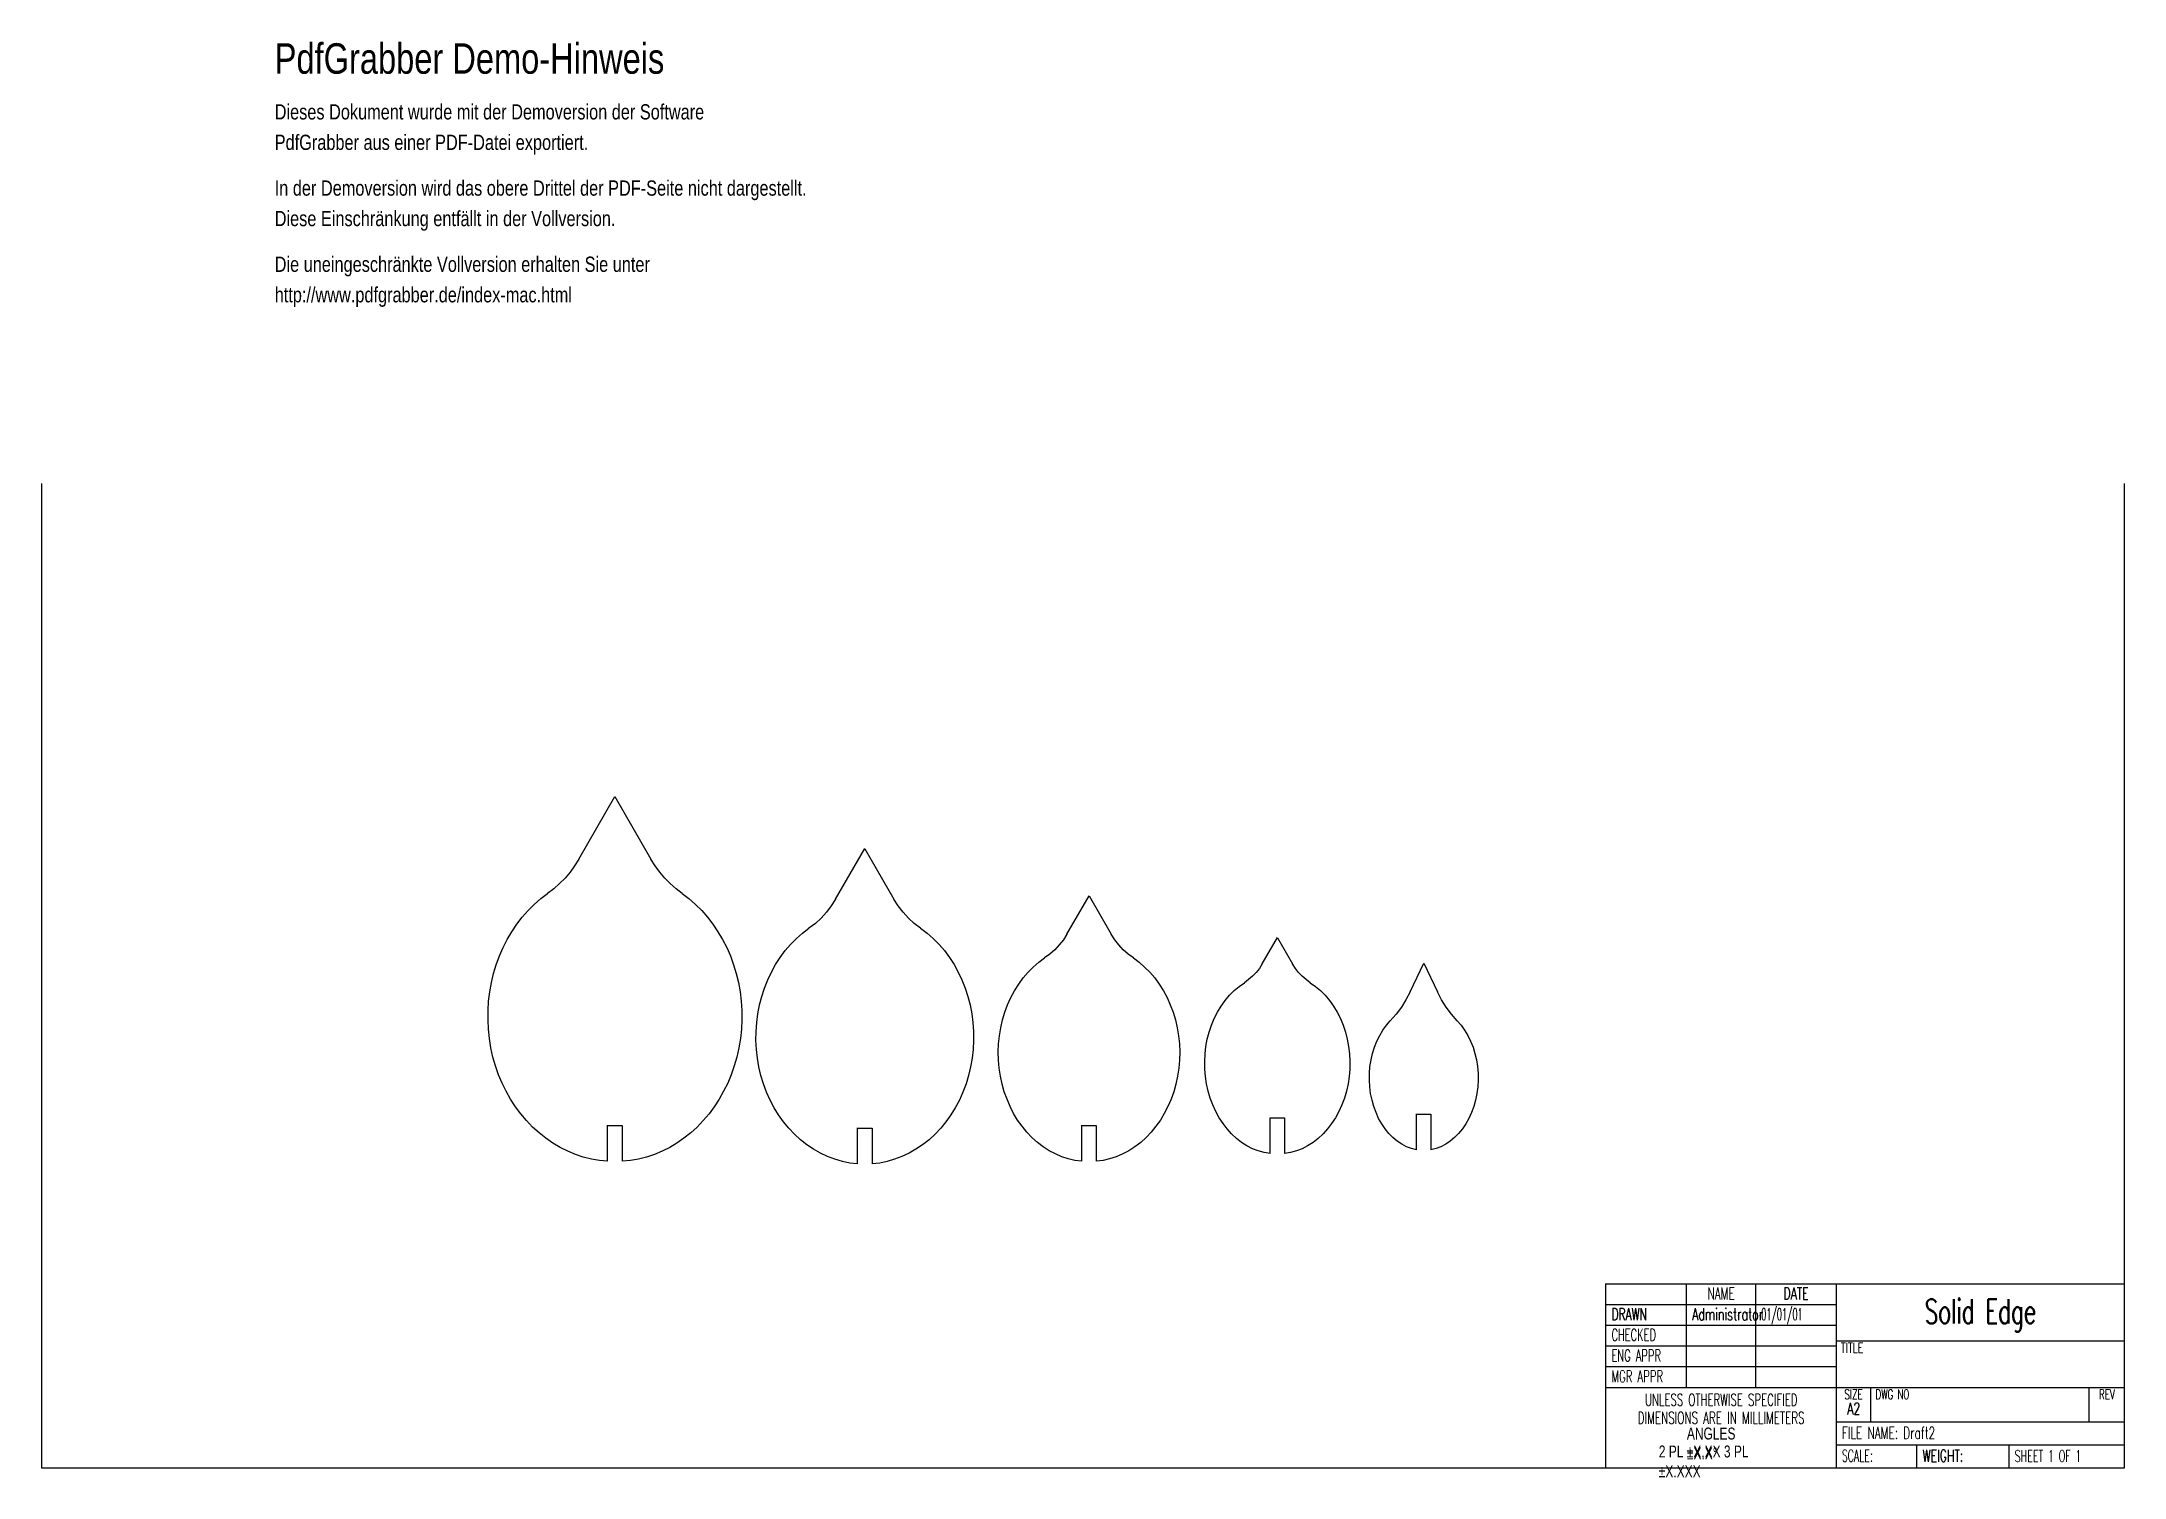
# Model space of a CAD drawing. Header units: millimetres. Extents: x 10 to 584, y 8 to 403.
import ezdxf
from ezdxf.enums import TextEntityAlignment as Align

# ---------------------------------------------------------------- set-up
doc = ezdxf.new("R2010")
doc.units = ezdxf.units.MM
doc.layers.get('0').update_dxf_attribs({"linetype": 'CONTINUOUS'})
for name, color, linetype in [('1__LINE_ACI_7', 7, 'CONTINUOUS'), ('2__TEXT_ACI_7', 7, 'CONTINUOUS'), ('3__TEXT_ACI_136', 136, 'CONTINUOUS')]:
    doc.layers.add(name, color=color, linetype=linetype)
doc.styles.add('ROMANS', font='ROMANS', dxfattribs={"width": 0.75})
doc.styles.get("Standard").update_dxf_attribs({"font": 'TXT', "width": 0.75})

msp = doc.modelspace()

# ---------------------------------------------------------------- linework, layer by layer
at = {"layer": '1__LINE_ACI_7'}
for p, q in [((10.03, 281.51), (10.03, 10.12)), ((584.02, 10.12), (584.02, 281.51)), ((158.07, 177.93), (168.01, 195.24)), ((168.01, 195.2), (177.96, 177.93)), ((228.85, 166.92), (236.89, 180.85)), ((236.89, 180.81), (244.89, 166.92)), ((292.6, 157.27), (298.7, 167.89)), ((298.7, 167.85), (304.79, 157.27)), ((346.41, 149.06), (350.6, 156.34)), ((350.6, 156.29), (354.75, 149.06)), ((387.17, 141.35), (390.94, 149.31)), ((390.94, 149.27), (394.71, 141.35)), ((166.02, 94.66), (166.02, 104.61)), ((166.02, 104.56), (170, 104.56)), ((170, 104.56), (170, 94.66)), ((234.9, 93.94), (234.9, 103.89)), ((234.9, 103.84), (238.88, 103.84)), ((238.88, 103.84), (238.88, 93.94)), ((296.67, 94.66), (296.67, 104.61)), ((296.67, 104.56), (300.69, 104.56)), ((300.69, 104.56), (300.69, 94.66)), ((348.57, 96.77), (348.57, 106.68)), ((348.57, 106.64), (352.59, 106.64)), ((352.59, 106.64), (352.59, 96.77)), ((388.95, 97.83), (388.95, 107.7)), ((388.95, 107.65), (392.93, 107.65)), ((392.93, 107.65), (392.93, 97.83)), ((441.15, 10.12), (441.15, 60.96)), ((441.15, 60.92), (584.02, 60.92)), ((463.37, 32.34), (463.37, 60.96)), ((482.42, 32.34), (482.42, 60.96)), ((504.65, 10.12), (504.65, 60.96)), ((441.15, 55.2), (504.65, 55.2)), ((441.15, 49.49), (504.65, 49.49)), ((441.15, 43.77), (504.65, 43.77)), ((504.65, 45.17), (584.02, 45.17)), ((441.15, 38.06), (504.65, 38.06)), ((441.15, 32.34), (584.02, 32.34)), ((514.17, 22.82), (514.17, 32.26)), ((574.37, 22.82), (574.37, 32.26)), ((504.65, 22.82), (584.02, 22.82)), ((504.65, 16.47), (584.02, 16.47)), ((526.87, 10.12), (526.87, 16.51)), ((552.27, 10.12), (552.27, 16.51)), ((10.03, 10.12), (584.02, 10.12))]:
    msp.add_line(p, q, dxfattribs=at)
for points in [[(158.07, 177.93), (156.92, 176.11), (155.65, 174.41), (154.3, 172.76), (152.77, 171.24), (151.17, 169.8), (149.47, 168.53)], [(186.56, 168.53), (184.86, 169.8), (183.25, 171.24), (181.77, 172.76), (180.38, 174.41), (179.11, 176.11), (177.96, 177.93)], [(166.02, 94.66), (163.78, 94.87), (161.54, 95.29), (159.29, 95.84), (157.13, 96.56), (155.02, 97.45), (152.94, 98.51), (150.91, 99.7), (148.96, 101.01), (147.1, 102.49), (145.32, 104.1), (143.67, 105.88), (142.06, 107.74), (140.62, 109.69), (139.27, 111.76), (138.04, 113.96), (136.94, 116.2), (135.97, 118.53), (135.12, 120.95), (134.4, 123.4), (133.85, 125.94), (133.43, 128.48), (133.17, 131.06), (133.05, 133.65), (133.05, 136.23), (133.22, 138.81), (133.51, 141.39), (133.98, 143.93), (134.57, 146.43), (135.33, 148.84), (136.22, 151.26), (137.2, 153.59), (138.34, 155.79), (139.61, 157.95), (141.01, 160.02), (142.49, 161.97), (144.1, 163.79), (145.79, 165.48), (147.61, 167.09), (149.47, 168.53)], [(186.56, 168.53), (188.42, 167.09), (190.24, 165.48), (191.93, 163.79), (193.54, 161.97), (195.02, 160.02), (196.42, 157.95), (197.69, 155.79), (198.83, 153.59), (199.85, 151.26), (200.7, 148.84), (201.46, 146.43), (202.05, 143.93), (202.52, 141.39), (202.81, 138.81), (202.98, 136.23), (203.02, 133.65), (202.9, 131.06), (202.6, 128.48), (202.18, 125.94), (201.63, 123.4), (200.91, 120.95), (200.1, 118.53), (199.13, 116.2), (197.99, 113.96), (196.76, 111.76), (195.4, 109.69), (193.96, 107.74), (192.36, 105.88), (190.7, 104.1), (188.93, 102.49), (187.06, 101.01), (185.12, 99.7), (183.13, 98.51), (181.05, 97.45), (178.89, 96.56), (176.73, 95.84), (174.53, 95.29), (172.29, 94.87), (170, 94.66)], [(228.85, 166.92), (227.66, 165.06), (226.35, 163.32), (224.87, 161.71), (223.26, 160.23), (221.48, 158.92)], [(252.26, 158.92), (250.52, 160.23), (248.91, 161.71), (247.43, 163.32), (246.08, 165.06), (244.89, 166.92)], [(234.9, 93.94), (232.78, 94.19), (230.71, 94.62), (228.64, 95.21), (226.65, 95.97), (224.7, 96.9), (222.79, 97.96), (220.93, 99.19), (219.2, 100.58), (217.54, 102.11), (215.98, 103.76), (214.5, 105.54), (213.14, 107.44), (211.91, 109.43), (210.81, 111.55), (209.84, 113.71), (208.99, 115.99), (208.27, 118.32), (207.72, 120.69), (207.3, 123.11), (207, 125.52), (206.88, 128.02), (206.92, 130.47), (207.09, 132.93), (207.43, 135.34), (207.89, 137.75), (208.48, 140.12), (209.25, 142.41), (210.14, 144.65), (211.15, 146.81), (212.29, 148.89), (213.56, 150.88), (214.96, 152.74), (216.44, 154.47), (218.05, 156.08), (219.75, 157.56), (221.48, 158.92)], [(252.26, 158.92), (254.04, 157.56), (255.73, 156.08), (257.34, 154.47), (258.82, 152.74), (260.22, 150.88), (261.49, 148.89), (262.63, 146.81), (263.65, 144.65), (264.53, 142.41), (265.3, 140.12), (265.89, 137.75), (266.35, 135.34), (266.69, 132.93), (266.86, 130.47), (266.86, 128.02), (266.74, 125.52), (266.48, 123.11), (266.06, 120.69), (265.51, 118.32), (264.79, 115.99), (263.94, 113.71), (262.97, 111.55), (261.82, 109.43), (260.6, 107.44), (259.24, 105.54), (257.8, 103.76), (256.24, 102.11), (254.59, 100.58), (252.81, 99.19), (250.99, 97.96), (249.08, 96.9), (247.14, 95.97), (245.1, 95.21), (243.07, 94.62), (241, 94.19), (238.88, 93.94)], [(292.6, 157.27), (291.63, 155.74), (290.48, 154.3), (289.26, 152.99), (287.9, 151.77), (286.46, 150.71)], [(310.93, 150.71), (309.45, 151.77), (308.1, 152.99), (306.87, 154.3), (305.77, 155.74), (304.79, 157.27)], [(296.67, 94.66), (294.8, 94.91), (292.98, 95.33), (291.16, 95.93), (289.43, 96.69), (287.69, 97.58), (286.04, 98.68), (284.47, 99.86), (282.95, 101.22), (281.55, 102.7), (280.24, 104.31), (279.01, 106), (277.91, 107.82), (276.94, 109.73), (276.09, 111.76), (275.33, 113.83), (274.74, 115.95), (274.27, 118.11), (273.93, 120.35), (273.72, 122.55), (273.68, 124.8), (273.76, 127.08), (274.02, 129.29), (274.36, 131.49), (274.86, 133.69), (275.5, 135.81), (276.26, 137.84), (277.15, 139.83), (278.17, 141.69), (279.31, 143.51), (280.54, 145.2), (281.89, 146.77), (283.33, 148.21), (284.85, 149.52), (286.46, 150.71)], [(310.93, 150.71), (312.5, 149.52), (314.02, 148.21), (315.46, 146.77), (316.82, 145.2), (318.04, 143.51), (319.19, 141.69), (320.2, 139.83), (321.09, 137.84), (321.85, 135.81), (322.49, 133.69), (323, 131.49), (323.38, 129.29), (323.59, 127.08), (323.67, 124.8), (323.63, 122.55), (323.42, 120.35), (323.08, 118.11), (322.62, 115.95), (322.02, 113.83), (321.3, 111.76), (320.41, 109.73), (319.44, 107.82), (318.34, 106), (317.11, 104.31), (315.8, 102.7), (314.4, 101.22), (312.92, 99.86), (311.31, 98.68), (309.66, 97.58), (307.97, 96.69), (306.19, 95.93), (304.37, 95.33), (302.55, 94.91), (300.69, 94.66)], [(348.57, 96.77), (346.96, 97.07), (345.31, 97.54), (343.74, 98.13), (342.22, 98.93), (340.73, 99.86), (339.34, 100.97), (337.98, 102.19), (336.75, 103.59), (335.61, 105.07), (334.55, 106.68), (333.62, 108.37), (332.82, 110.19), (332.1, 112.06), (331.55, 114), (331.08, 115.99), (330.79, 118.03), (330.62, 120.1), (330.57, 122.17), (330.7, 124.25), (330.91, 126.28), (331.29, 128.31), (331.8, 130.26), (332.44, 132.21), (333.2, 134.03), (334.09, 135.81), (335.1, 137.46), (336.2, 138.98), (337.39, 140.42), (338.66, 141.73), (340.06, 142.88), (341.5, 143.89)], [(346.41, 149.06), (345.64, 147.83), (344.76, 146.73), (343.74, 145.67), (342.64, 144.74), (341.5, 143.89)], [(359.66, 143.89), (361.14, 142.88), (362.49, 141.73), (363.76, 140.42), (364.99, 138.98), (366.09, 137.46), (367.07, 135.81), (367.95, 134.03), (368.72, 132.21), (369.35, 130.26), (369.86, 128.31), (370.24, 126.28), (370.45, 124.25), (370.58, 122.17), (370.54, 120.1), (370.37, 118.03), (370.07, 115.99), (369.61, 114), (369.06, 112.06), (368.38, 110.19), (367.53, 108.37), (366.6, 106.68), (365.54, 105.07), (364.4, 103.59), (363.17, 102.19), (361.82, 100.97), (360.42, 99.86), (358.94, 98.93), (357.41, 98.13), (355.85, 97.54), (354.24, 97.07), (352.59, 96.77)], [(359.66, 143.89), (358.51, 144.74), (357.41, 145.67), (356.44, 146.73), (355.55, 147.83), (354.75, 149.06)], [(387.17, 141.35), (386.03, 139.19), (384.76, 137.16), (383.32, 135.21), (381.71, 133.43)], [(400.17, 133.43), (398.56, 135.21), (397.12, 137.16), (395.81, 139.19), (394.71, 141.35)], [(388.95, 97.83), (387.55, 98.17), (386.2, 98.68), (384.89, 99.36), (383.62, 100.2), (382.43, 101.18), (381.33, 102.32), (380.27, 103.59), (379.34, 104.99), (378.5, 106.47), (377.78, 108.08), (377.14, 109.77), (376.68, 111.55), (376.29, 113.33), (376.04, 115.19), (375.96, 117.05), (375.96, 118.91), (376.12, 120.78), (376.42, 122.64), (376.8, 124.42), (377.35, 126.15), (378.03, 127.8), (378.79, 129.37), (379.64, 130.85), (380.65, 132.21), (381.71, 133.43)], [(400.17, 133.43), (401.23, 132.21), (402.2, 130.85), (403.09, 129.37), (403.85, 127.8), (404.53, 126.15), (405.04, 124.42), (405.46, 122.64), (405.76, 120.78), (405.89, 118.91), (405.93, 117.05), (405.8, 115.19), (405.59, 113.33), (405.21, 111.55), (404.7, 109.77), (404.11, 108.08), (403.39, 106.47), (402.54, 104.99), (401.61, 103.59), (400.55, 102.32), (399.45, 101.18), (398.22, 100.2), (397, 99.36), (395.68, 98.68), (394.33, 98.17), (392.93, 97.83)]]:
    msp.add_lwpolyline(points, dxfattribs=at)

# ---------------------------------------------------------------- texts
at = {"color": 7, "linetype": 'CONTINUOUS', "width": 0.8}
for s, height, p in [('PdfGrabber Demo-Hinweis', 8.4, (74.26, 394.49)), ('Dieses Dokument wurde mit der Demoversion der Software', 4.2, (74.26, 381.88)), ('PdfGrabber aus einer PDF-Datei exportiert.', 4.2, (74.26, 373.48)), ('In der Demoversion wird das obere Drittel der PDF-Seite nicht dargestellt.', 4.2, (74.26, 360.87)), ('Diese Einschränkung entfällt in der Vollversion.', 4.2, (74.26, 352.47)), ('Die uneingeschränkte Vollversion erhalten Sie unter', 4.2, (74.26, 339.87)), ('http://www.pdfgrabber.de/index-mac.html', 4.2, (74.26, 331.46))]:
    msp.add_text(s, height=height, dxfattribs=at).set_placement(p)
at = {"layer": '2__TEXT_ACI_7', "style": 'romans'}
for s, height, p, p2 in [('NAME', 3.29, (469.13, 56.6), (476.66, 56.6)), ('DATE', 3.29, (490.09, 56.6), (497, 56.6)), ('DRAWN', 3.29, (442.67, 50.88), (452.41, 50.88)), ('Solid Edge', 6.74, (529.03, 49.91), (559.68, 49.91)), ('CHECKED', 3.29, (442.67, 45.17), (454.93, 45.17)), ('ENG APPR', 3.29, (442.67, 39.45), (456.32, 39.45)), ('TITLE', 2.73, (505.92, 41.87), (512.09, 41.87)), ('MGR APPR', 3.29, (442.67, 33.74), (456.92, 33.74)), ('UNLESS OTHERWISE SPECIFIED', 3.29, (451.9, 27.26), (493.94, 27.26)), ('SIZE', 2.73, (506.85, 29.04), (511.93, 29.04)), ('DWG NO', 2.73, (515.44, 29.04), (524.76, 29.04)), ('REV', 2.73, (577.04, 29.04), (581.4, 29.04)), ('DIMENSIONS ARE IN MILLIMETERS', 3.29, (449.91, 22.27), (495.88, 22.27)), ('A2', 3.25, (507.65, 24.85), (511.2, 24.85)), ('SCALE:', 3.29, (506.17, 11.85), (514.71, 11.85)), ('WEIGHT:', 3.29, (528.39, 11.85), (539.6, 11.85))]:
    msp.add_text(s, height=height, dxfattribs=at).set_placement(p, p2, align=Align.ALIGNED)
at = {"layer": '2__TEXT_ACI_7', "char_height": 3.29, "attachment_point": 1, "style": 'romans'}
for s, insert, width in [('\\FSolidEdgeISO_8_02033;ANGLES ±X.X°', (463.46, 21.25), 18.9), ('\\FSolidEdgeISO_8_02033;2 PL ±X.XX 3 PL ±X.XXX', (455.71, 16.3), 34.35)]:
    msp.add_mtext(s, dxfattribs=dict(at, insert=insert, width=width))
at = {"layer": '3__TEXT_ACI_136', "style": 'romans'}
for s, p, p2 in [('Administrator', (464.9, 50.84), (484.48, 50.84)), ('01/01/01', (483.95, 50.84), (495.34, 50.84)), ('FILE NAME: Draft2', (506.17, 18.12), (531.9, 18.12)), ('SHEET 1 OF 1', (553.8, 11.77), (572.16, 11.77))]:
    msp.add_text(s, height=3.29, dxfattribs=at).set_placement(p, p2, align=Align.ALIGNED)

doc.saveas('drawing.dxf')
